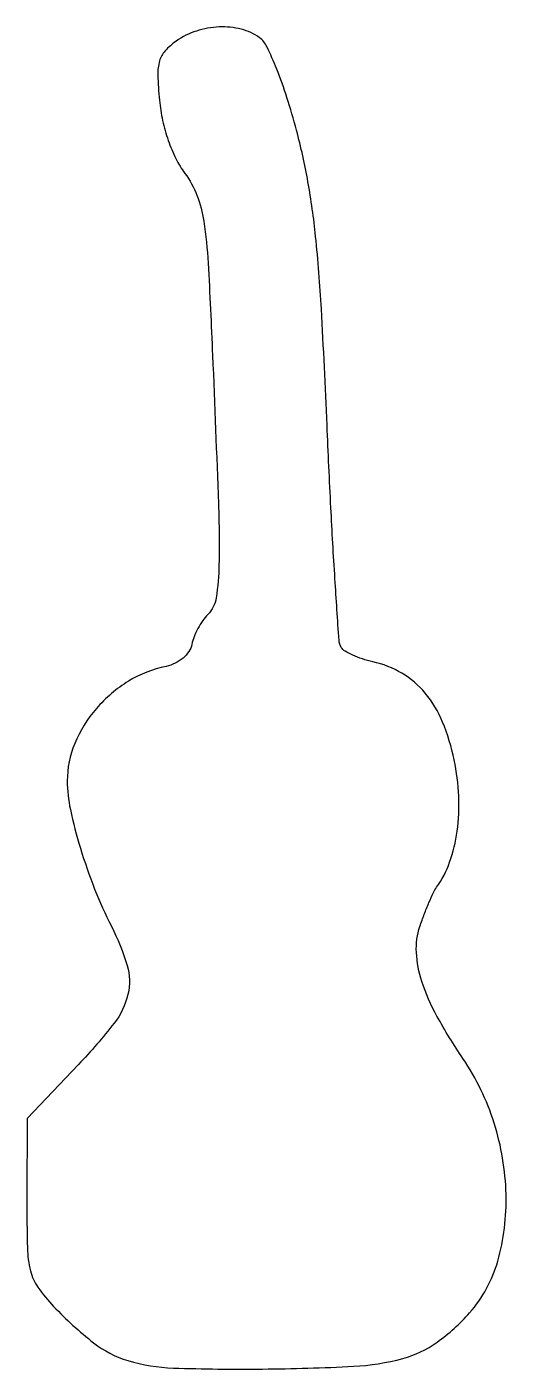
# Model space of a CAD drawing. Extents: x 1 to 54, y 0 to 149.
import ezdxf

# ---------------------------------------------------------------- set-up
doc = ezdxf.new("R2010")
doc.units = 0

msp = doc.modelspace()

# ---------------------------------------------------------------- linework, layer by layer
msp.add_lwpolyline([(17.108405, 147.363376, 0.05541), (15.872491, 146.275632, 0.115968), (15.253572, 145.162543, 0.077723), (15.0634, 143.60411, 0.015523), (15.24527, 140.799223, 0.030554), (15.599921, 138.557174, 0.029362), (16.228276, 136.344345, 0.030635), (17.071902, 134.33012, 0.044718), (18.072378, 132.688233, -0.067196), (19.408686, 130.256306, -0.054364), (20.173977, 127.375279, -0.024255), (20.651476, 122.733737, -0.002951), (21.144111, 112.502386, -0.001317), (21.796465, 96.0274, -0.013899), (21.858062, 89.293036, -0.033071), (21.544536, 85.603219, -0.159972), (20.60785, 83.750707, 0.045542), (20.047569, 83.077875, 0.028657), (19.515939, 82.203039, 0.028673), (19.088369, 81.274243, 0.045993), (18.845639, 80.436984, -0.101785), (18.519691, 79.651022, -0.067674), (17.866079, 78.922333, -0.062895), (16.984318, 78.346028, -0.063071), (15.987789, 78.007705, 0.087608), (11.817074, 76.360776, 0.077027), (8.247404, 73.325874, 0.078956), (5.834484, 69.432852, 0.100622), (5.010824, 65.29966, 0.05237), (5.356854, 62.123304, 0.020477), (6.467174, 57.848213, 0.020063), (8.051378, 53.300025, 0.024117), (9.912598, 49.171322, -0.045215), (11.656669, 44.822112, -0.131808), (11.749372, 41.615554, -0.107665), (10.209282, 38.408559, -0.024897), (6.272725, 33.847076), (0.54545, 27.842626), (0.522725, 18.992364, 0.006861), (0.58434, 13.468531, 0.054677), (0.924891, 10.944613, 0.092715), (1.756508, 9.122976, 0.037333), (3.5, 7.001002, 0.035707), (7.940887, 2.970542, 0.093913), (11.742339, 0.99954, 0.064569), (16.797898, 0.172831, 0.010713), (26.680467, 0.057141, 0.010195), (36.783951, 0.361431, 0.05363), (42.258638, 1.231771, 0.088545), (46.071706, 3.033618, 0.058113), (49.686797, 6.296063, 0.111724), (52.804847, 12.030726, 0.075597), (53.73294, 19.442101, 0.070242), (52.404397, 27.343386, 0.071894), (48.944007, 34.5, -0.021548), (46.059913, 39.195317, -0.048142), (44.385746, 43.031167, -0.064935), (43.775302, 46.281736, -0.095465), (44.163727, 49.154231, -0.009386), (44.64816, 50.508472, -0.010092), (45.172135, 51.81093, -0.009691), (45.665456, 52.909561, -0.046435), (46.01477, 53.5, 0.072647), (47.464179, 56.270533, 0.049842), (48.299618, 59.723937, 0.045747), (48.479264, 63.598987, 0.039918), (47.973405, 67.628106, 0.046785), (46.682334, 71.828641, 0.075478), (44.754668, 75.027278, 0.085611), (42.16818, 77.236772, 0.080157), (38.932453, 78.514836, -0.024476), (37.775839, 78.828903, -0.02789), (36.706118, 79.243629, -0.028736), (35.850527, 79.692412, -0.119739), (35.439146, 80.098464, -0.122027), (35.185162, 80.889389, -0.000918), (34.732418, 87.73582, -0.003356), (34.279401, 95.607996, -0.002139), (33.853054, 104.771527, 0.003191), (33.226442, 117.655289, 0.012056), (32.588465, 125.704815, 0.018413), (31.736339, 131.75055, 0.020681), (30.464946, 137.484481, 0.012724), (29.406749, 141.096332, 0.017863), (28.26692, 144.256411, 0.016569), (27.169216, 146.74766, 0.123436), (26.348442, 147.734481, 0.096382), (24.330554, 148.682495, 0.071917), (21.879177, 148.936986, 0.068872), (19.350602, 148.482951, 0.07409)], format="xyb", close=True)

doc.saveas('drawing.dxf')
